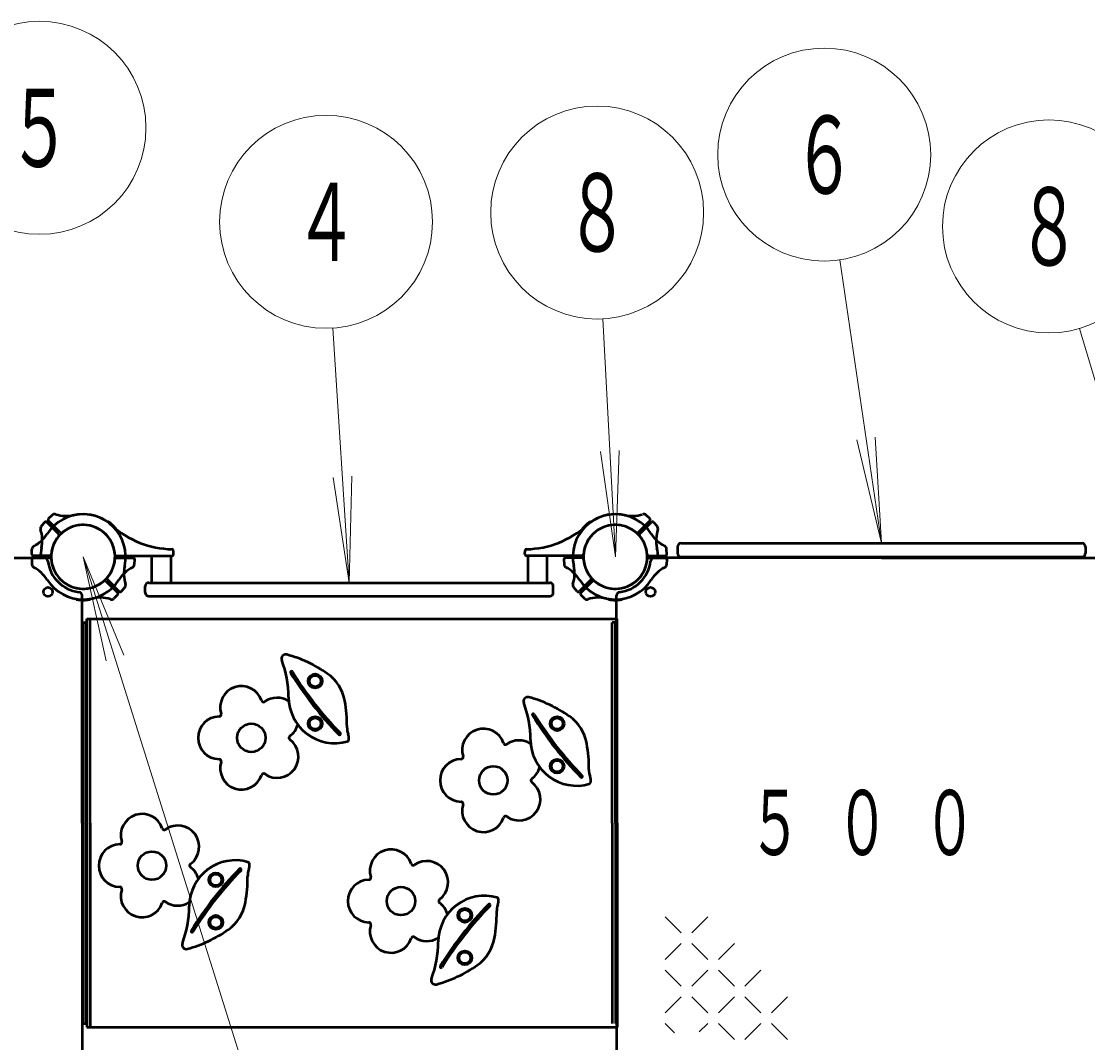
# Model space of a CAD drawing. Units: millimetres on the paper, scale 1:50. Extents: x -365 to 0, y -594 to 257.
# Drawn here: x -235.36 to -205.31, y 172.31 to 201.08 of the extents above; entities that cross this region are included whole.
import ezdxf
from ezdxf.enums import TextEntityAlignment as Align

# ---------------------------------------------------------------- set-up
doc = ezdxf.new("R2010")
doc.units = ezdxf.units.MM
doc.layers.add('LY_1', color=140, linetype='Continuous', lineweight=50)
doc.styles.add('ＭＳ ゴシック', font='')
doc.styles.get('ＭＳ ゴシック').set_extended_font_data('MS Gothic')

msp = doc.modelspace()

# ---------------------------------------------------------------- linework, layer by layer
at = {"layer": 'LY_1', "color": 7, "lineweight": 13}
for p, q in [((-212.293, 194.36), (-211.115, 186.376)), ((-218.97, 192.7), (-218.615, 185.996)), ((-226.576, 192.441), (-226.115, 185.266)), ((-205.538, 192.429), (-203.615, 185.996)), ((-211.115, 186.376), (-211.293, 189.371)), ((-211.115, 186.376), (-211.81, 189.294)), ((-218.615, 185.996), (-219.034, 188.967)), ((-218.615, 185.996), (-218.512, 188.994)), ((-226.115, 185.266), (-226.568, 188.232)), ((-226.115, 185.266), (-226.046, 188.265)), ((-233.615, 185.996), (-232.47, 183.223)), ((-233.615, 185.996), (-232.969, 183.066)), ((-226.899, 164.625), (-233.615, 185.996)), ((-216.763, 175.398), (-217.213, 175.848)), ((-216.013, 175.848), (-216.463, 175.398)), ((-216.763, 175.098), (-217.213, 174.648)), ((-216.013, 174.648), (-216.463, 175.098)), ((-215.263, 175.098), (-215.713, 174.648)), ((-216.763, 173.898), (-217.213, 174.348)), ((-216.013, 174.348), (-216.463, 173.898)), ((-215.263, 173.898), (-215.713, 174.348)), ((-214.513, 174.348), (-214.963, 173.898)), ((-216.763, 173.598), (-217.213, 173.148)), ((-216.013, 173.148), (-216.463, 173.598)), ((-215.263, 173.598), (-215.713, 173.148)), ((-214.513, 173.148), (-214.963, 173.598)), ((-213.763, 173.598), (-214.213, 173.148)), ((-216.946, 172.581), (-217.213, 172.848)), ((-216.013, 172.848), (-216.253, 172.609)), ((-215.263, 172.398), (-215.713, 172.848)), ((-214.513, 172.848), (-214.963, 172.398)), ((-213.763, 172.398), (-214.213, 172.848))]:
    msp.add_line(p, q, dxfattribs=at)
at = {"layer": 'LY_1'}
for p, q in [((-234.69, 186.97), (-234.797, 186.855)), ((-234.299, 186.638), (-234.633, 186.971)), ((-234.257, 186.68), (-234.59, 187.013)), ((-234.589, 187.071), (-234.474, 187.178)), ((-232.92, 186.974), (-232.918, 186.976)), ((-219.311, 186.974), (-219.313, 186.976)), ((-217.974, 186.68), (-217.641, 187.013)), ((-217.931, 186.638), (-217.598, 186.971)), ((-217.642, 187.071), (-217.757, 187.178)), ((-217.541, 186.97), (-217.433, 186.855)), ((-232.637, 186.691), (-232.635, 186.693)), ((-219.593, 186.691), (-219.596, 186.693)), ((-216.765, 186.376), (-205.465, 186.376)), ((-235.064, 186.067), (-235.059, 186.213)), ((-234.553, 186.026), (-235.024, 186.026)), ((-232.678, 186.026), (-231.106, 186.026)), ((-231.687, 186.026), (-231.687, 185.266)), ((-231.143, 186.026), (-231.143, 185.266)), ((-231.066, 186.068), (-231.072, 186.173)), ((-221.164, 186.068), (-221.159, 186.173)), ((-219.553, 186.026), (-221.124, 186.026)), ((-221.087, 186.026), (-221.087, 185.266)), ((-220.543, 186.026), (-220.543, 185.266)), ((-217.678, 186.026), (-217.207, 186.026)), ((-217.167, 186.067), (-217.172, 186.213)), ((-216.865, 186.276), (-216.865, 186.096)), ((-205.365, 186.276), (-205.365, 186.096)), ((-241.115, 185.966), (-234.708, 185.966)), ((-235.064, 185.925), (-235.058, 185.767)), ((-234.553, 185.966), (-235.024, 185.966)), ((-232.678, 185.966), (-232.207, 185.966)), ((-232.167, 185.925), (-232.172, 185.779)), ((-220.064, 185.925), (-220.059, 185.779)), ((-219.553, 185.966), (-220.024, 185.966)), ((-217.678, 185.966), (-217.207, 185.966)), ((-211.115, 185.966), (-217.523, 185.966)), ((-217.167, 185.925), (-217.172, 185.767)), ((-216.765, 185.996), (-205.465, 185.996)), ((-211.115, 185.966), (-204.708, 185.966)), ((-232.974, 185.312), (-232.641, 184.979)), ((-232.931, 185.354), (-232.598, 185.021)), ((-232.541, 185.022), (-232.441, 185.129)), ((-231.865, 184.986), (-231.865, 185.166)), ((-231.765, 185.266), (-220.465, 185.266)), ((-220.365, 184.986), (-220.365, 185.166)), ((-219.69, 185.022), (-219.789, 185.129)), ((-219.299, 185.354), (-219.633, 185.021)), ((-219.257, 185.312), (-219.59, 184.979)), ((-233.815, 184.813), (-233.815, 184.81)), ((-233.645, 178.496), (-233.645, 184.904)), ((-233.415, 184.813), (-233.415, 184.81)), ((-232.642, 184.921), (-232.748, 184.822)), ((-231.765, 184.886), (-220.465, 184.886)), ((-219.589, 184.921), (-219.483, 184.822)), ((-218.815, 184.813), (-218.815, 184.81)), ((-218.585, 178.496), (-218.585, 184.904)), ((-218.415, 184.813), (-218.415, 184.81)), ((-233.511, 178.496), (-233.511, 184.246)), ((-233.511, 184.246), (-218.566, 184.246)), ((-233.418, 178.496), (-233.418, 184.246)), ((-218.705, 184.246), (-218.615, 184.246)), ((-218.566, 178.496), (-218.566, 184.246)), ((-233.615, 184.146), (-233.525, 184.146)), ((-233.615, 178.496), (-233.615, 184.146)), ((-233.525, 178.496), (-233.525, 184.146)), ((-218.615, 184.146), (-218.705, 184.146)), ((-218.705, 178.496), (-218.705, 184.146)), ((-218.615, 178.496), (-218.615, 184.146)), ((-233.645, 178.496), (-233.645, 172.088)), ((-233.615, 178.496), (-233.615, 172.846)), ((-233.525, 178.496), (-233.525, 172.846)), ((-233.511, 178.496), (-233.511, 172.746)), ((-233.418, 178.496), (-233.418, 172.746)), ((-218.705, 178.496), (-218.705, 172.846)), ((-218.615, 178.496), (-218.615, 172.846)), ((-218.585, 178.496), (-218.585, 172.088)), ((-218.566, 178.496), (-218.566, 172.746)), ((-233.615, 172.846), (-233.525, 172.846)), ((-233.511, 172.746), (-218.566, 172.746)), ((-218.705, 172.746), (-218.615, 172.746))]:
    msp.add_line(p, q, dxfattribs=at)
at = {"layer": 'LY_1', "color": 7, "lineweight": 13}
for centre in [(-234.843, 198.083), (-212.73, 197.328), (-219.129, 195.696), (-226.768, 195.434), (-206.397, 195.304)]:
    msp.add_circle(centre, 3, dxfattribs=at)
at = {"layer": 'LY_1'}
for centre, radius in [((-234.605, 185.006), 0.13), ((-217.625, 185.006), 0.13), ((-227.075, 182.496), 0.2), ((-227.075, 182.496), 0.16), ((-228.875, 180.896), 0.4), ((-227.075, 181.296), 0.2), ((-227.075, 181.296), 0.16), ((-220.257, 181.296), 0.2), ((-220.257, 181.296), 0.16), ((-222.057, 179.696), 0.4), ((-220.257, 180.096), 0.2), ((-220.257, 180.096), 0.16), ((-231.675, 177.296), 0.4), ((-229.875, 176.896), 0.2), ((-229.875, 176.896), 0.16), ((-224.657, 176.296), 0.4), ((-222.857, 175.896), 0.2), ((-229.875, 175.696), 0.2), ((-229.875, 175.696), 0.16), ((-222.857, 175.896), 0.16), ((-222.857, 174.696), 0.2), ((-222.857, 174.696), 0.16)]:
    msp.add_circle(centre, radius, dxfattribs=at)
for centre, radius, start, end in [((-234.661, 186.942), 0.04, 45, 137), ((-233.615, 185.996), 1.2, 90, 147.2728), ((-234.562, 187.041), 0.04, 133, 225), ((-234.414, 187.097), 0.1, 72.4588, 133), ((-234.083, 188.146), 1, 252.4588, 282.2728), ((-233.615, 185.996), 1.2, 45, 102.2728), ((-233.615, 185.996), 1.2, 47.7828, 90), ((-232.904, 186.962), 0.02, 53.6269, 135), ((-233.615, 185.996), 1.22, 45, 53.6269), ((-218.615, 185.996), 1.22, 126.3731, 135), ((-218.615, 185.996), 1.2, 77.7272, 135), ((-218.615, 185.996), 1.2, 90, 132.2172), ((-219.327, 186.962), 0.02, 45, 126.3731), ((-218.615, 185.996), 1.2, 32.7272, 90), ((-218.148, 188.146), 1, 257.7272, 287.5412), ((-217.816, 187.097), 0.1, 47, 107.5412), ((-217.669, 187.041), 0.04, 315, 47), ((-217.57, 186.942), 0.04, 43, 135), ((-235.466, 187.185), 1, 297.4588, 327.2728), ((-234.716, 186.795), 0.1, 137, 197.5412), ((-235.765, 186.464), 1, 347.7272, 17.5412), ((-233.615, 185.996), 0.9, 90, 175.7293), ((-234.328, 186.609), 0.04, 319.2707, 45), ((-234.229, 186.708), 0.04, 225, 310.7293), ((-233.615, 185.996), 0.9, 45, 130.7293), ((-233.615, 185.996), 0.9, 4.2707, 90), ((-233.615, 185.996), 0.9, 319.2707, 45), ((-231.062, 188.81), 2.6, 227.7828, 268.9158), ((-233.615, 185.996), 1.2, 347.7272, 45), ((-233.615, 185.996), 1.22, 36.3731, 45), ((-232.649, 186.708), 0.02, 315, 36.3731), ((-221.169, 188.81), 2.6, 271.0842, 312.2172), ((-218.615, 185.996), 1.2, 135, 192.2728), ((-219.582, 186.708), 0.02, 143.6269, 225), ((-218.615, 185.996), 1.22, 135, 143.6269), ((-218.615, 185.996), 0.9, 135, 220.7293), ((-218.615, 185.996), 0.9, 90, 175.7293), ((-218.615, 185.996), 0.9, 49.2707, 135), ((-218.615, 185.996), 0.9, 4.2707, 90), ((-218.002, 186.708), 0.04, 229.2707, 315), ((-217.903, 186.609), 0.04, 135, 220.7293), ((-216.765, 187.185), 1, 212.7272, 242.5412), ((-216.466, 186.464), 1, 162.4588, 192.2728), ((-217.514, 186.795), 0.1, 342.4588, 43), ((-233.615, 185.996), 0.9, 139.2707, 225), ((-218.615, 185.996), 0.9, 315, 40.7293), ((-216.765, 186.276), 0.1, 90, 180), ((-205.465, 186.276), 0.1, 0, 90), ((-235.024, 186.066), 0.04, 178, 270), ((-234.959, 186.209), 0.1, 117.4588, 178), ((-234.959, 186.209), 0.1, 117.4588, 178), ((-233.615, 185.996), 1.2, 167.7272, 181.4325), ((-234.553, 186.066), 0.04, 270, 355.7293), ((-232.678, 186.066), 0.04, 184.2707, 270), ((-231.112, 186.171), 0.04, 3, 88.9159), ((-231.106, 186.066), 0.04, 270, 3), ((-221.124, 186.066), 0.04, 177, 270), ((-221.119, 186.171), 0.04, 91.0841, 177), ((-219.553, 186.066), 0.04, 270, 355.7293), ((-217.678, 186.066), 0.04, 184.2707, 270), ((-218.615, 185.996), 1.2, 358.5675, 12.2728), ((-217.272, 186.209), 0.1, 2, 62.5412), ((-217.272, 186.209), 0.1, 2, 62.5412), ((-217.207, 186.066), 0.04, 270, 2), ((-216.765, 186.096), 0.1, 180, 270), ((-205.465, 186.096), 0.1, 270, 0), ((-235.024, 185.926), 0.04, 90, 182), ((-234.959, 185.783), 0.1, 182, 242.5412), ((-234.708, 185.866), 0.1, 6.7872, 90), ((-233.615, 185.996), 1, 186.7872, 263.2128), ((-234.553, 185.926), 0.04, 4.2707, 90), ((-233.615, 185.996), 0.9, 184.2707, 270), ((-233.615, 185.996), 0.9, 270, 355.7293), ((-232.678, 185.926), 0.04, 90, 175.7293), ((-231.466, 185.528), 1, 167.7272, 197.5412), ((-232.272, 185.783), 0.1, 297.4588, 358), ((-232.207, 185.926), 0.04, 358, 90), ((-220.024, 185.926), 0.04, 90, 182), ((-219.959, 185.783), 0.1, 182, 242.5412), ((-220.765, 185.528), 1, 342.4588, 12.2728), ((-219.553, 185.926), 0.04, 4.2707, 90), ((-218.615, 185.996), 0.9, 184.2707, 270), ((-218.615, 185.996), 0.9, 270, 355.7293), ((-218.615, 185.996), 1, 276.7872, 353.2128), ((-217.678, 185.926), 0.04, 90, 175.7293), ((-217.523, 185.866), 0.1, 90, 173.2128), ((-217.272, 185.783), 0.1, 297.4588, 358), ((-217.207, 185.926), 0.04, 358, 90), ((-235.466, 184.807), 1, 32.7272, 62.5412), ((-231.765, 184.807), 1, 117.4588, 147.2728), ((-220.466, 184.807), 1, 32.7272, 62.5412), ((-216.765, 184.807), 1, 117.4588, 147.2728), ((-233.615, 185.996), 1.2, 212.7272, 270), ((-233.615, 185.996), 0.9, 225, 310.7293), ((-233.615, 185.996), 1.2, 270, 327.2728), ((-233.002, 185.284), 0.04, 45, 130.7293), ((-232.903, 185.383), 0.04, 139.2707, 225), ((-232.514, 185.197), 0.1, 317, 17.5412), ((-231.765, 185.166), 0.1, 90, 180), ((-220.465, 185.166), 0.1, 0, 90), ((-219.716, 185.197), 0.1, 162.4588, 223), ((-218.615, 185.996), 1.2, 212.7272, 270), ((-219.328, 185.383), 0.04, 315, 40.7293), ((-219.229, 185.284), 0.04, 49.2707, 135), ((-218.615, 185.996), 0.9, 229.2707, 315), ((-218.615, 185.996), 1.2, 270, 327.2728), ((-233.795, 184.81), 0.02, 180, 261.3731), ((-233.745, 184.904), 0.1, 0, 83.2128), ((-233.615, 185.996), 1.2, 268.5675, 282.2728), ((-233.435, 184.81), 0.02, 278.6269, 0), ((-233.148, 183.846), 1, 72.4588, 102.2728), ((-232.816, 184.895), 0.1, 252.4588, 313), ((-232.669, 184.95), 0.04, 313, 45), ((-232.57, 185.049), 0.04, 225, 317), ((-231.765, 184.986), 0.1, 180, 270), ((-220.465, 184.986), 0.1, 270, 0), ((-219.661, 185.049), 0.04, 223, 315), ((-219.562, 184.95), 0.04, 135, 227), ((-219.414, 184.895), 0.1, 227, 287.5412), ((-219.083, 183.846), 1, 77.7272, 107.5412), ((-218.615, 185.996), 1.2, 257.7272, 271.4325), ((-218.795, 184.81), 0.02, 180, 261.3731), ((-218.485, 184.904), 0.1, 96.7872, 180), ((-218.435, 184.81), 0.02, 278.6269, 0), ((-233.615, 185.996), 1.22, 261.3731, 270), ((-233.615, 185.996), 1.22, 270, 278.6269), ((-218.615, 185.996), 1.22, 261.3731, 270), ((-218.615, 185.996), 1.22, 270, 278.6269), ((-227.908, 183.128), 0.117, 75.0158, 200.6365), ((-230.825, 182.03), 3, 0.2152, 20.6365), ((-228.808, 179.764), 3.6, 54.7164, 75.0158), ((-227.744, 182.742), 0.03, 31.7424, 211.7424), ((-219.24, 188.003), 10.03, 211.7424, 224.3854), ((-219.24, 188.003), 9.97, 211.7424, 224.3854), ((-227.422, 181.723), 1.2, 10.124, 54.7164), ((-229.153, 181.752), 0.6, 18.724, 197.276), ((-228.528, 181.964), 0.06, 198.724, 305.276), ((-228.147, 181.425), 0.6, 56.9457, 125.276), ((-226.525, 182.046), 1.3, 180.2152, 285.8756), ((-230.178, 181.231), 4, 359.5898, 10.124), ((-221.09, 181.928), 0.117, 75.0158, 200.6365), ((-224.007, 180.83), 3, 0.2152, 20.6365), ((-221.99, 178.564), 3.6, 54.7164, 75.0158), ((-229.784, 181.556), 0.06, 270.724, 17.276), ((-220.927, 181.542), 0.03, 31.7424, 211.7424), ((-212.422, 186.803), 10.03, 211.7424, 224.3854), ((-212.422, 186.803), 9.97, 211.7424, 224.3854), ((-229.775, 180.896), 0.6, 90.724, 269.276), ((-228.147, 181.425), 0.6, 306.724, 344.9564), ((-225.579, 181.198), 0.6, 179.5898, 198.7742), ((-220.604, 180.523), 1.2, 10.124, 54.7164), ((-227.753, 180.896), 0.06, 126.724, 233.276), ((-226.387, 181.009), 0.03, 224.3854, 44.3854), ((-226.525, 180.877), 0.4, 356.0711, 18.7742), ((-222.335, 180.552), 0.6, 18.724, 197.276), ((-228.147, 180.367), 0.6, 234.724, 53.276), ((-226.186, 180.853), 0.06, 285.8756, 356.0711), ((-221.71, 180.764), 0.06, 198.724, 305.276), ((-221.329, 180.225), 0.6, 56.9457, 125.276), ((-219.707, 180.846), 1.3, 180.2152, 285.8756), ((-223.36, 180.031), 4, 359.5898, 10.124), ((-222.966, 180.356), 0.06, 270.724, 17.276), ((-229.784, 180.236), 0.06, 342.724, 89.276), ((-229.153, 180.04), 0.6, 162.724, 341.276), ((-222.957, 179.696), 0.6, 90.724, 269.276), ((-221.329, 180.225), 0.6, 306.724, 344.9564), ((-218.761, 179.998), 0.6, 179.5898, 198.7742), ((-228.528, 179.828), 0.06, 54.724, 161.276), ((-220.935, 179.696), 0.06, 126.724, 233.276), ((-219.569, 179.809), 0.03, 224.3854, 44.3854), ((-219.707, 179.677), 0.4, 356.0711, 18.7742), ((-221.329, 179.167), 0.6, 234.724, 53.276), ((-219.368, 179.653), 0.06, 285.8756, 356.0711), ((-222.966, 179.036), 0.06, 342.724, 89.276), ((-222.335, 178.84), 0.6, 162.724, 341.276), ((-231.953, 178.152), 0.6, 18.724, 197.276), ((-221.71, 178.628), 0.06, 54.724, 161.276), ((-231.328, 178.364), 0.06, 198.724, 305.276), ((-230.947, 177.825), 0.6, 306.724, 125.276), ((-232.584, 177.956), 0.06, 270.724, 17.276), ((-232.575, 177.296), 0.6, 90.724, 269.276), ((-224.935, 177.152), 0.6, 18.724, 197.276), ((-229.325, 176.146), 1.3, 74.1244, 179.7848), ((-230.553, 177.296), 0.06, 126.724, 233.276), ((-228.986, 177.339), 0.06, 3.9289, 74.1244), ((-229.325, 177.315), 0.4, 341.2258, 3.9289), ((-224.31, 177.364), 0.06, 198.724, 305.276), ((-223.929, 176.825), 0.6, 306.724, 125.276), ((-230.947, 176.767), 0.6, 15.0436, 53.276), ((-222.04, 170.188), 10.03, 135.6146, 148.2576), ((-222.04, 170.188), 9.97, 135.6146, 148.2576), ((-229.187, 177.183), 0.03, 315.6146, 135.6146), ((-228.379, 176.994), 0.6, 161.2258, 180.4102), ((-232.584, 176.636), 0.06, 342.724, 89.276), ((-232.978, 176.961), 4, 349.876, 0.4102), ((-225.557, 176.296), 0.6, 90.724, 269.276), ((-225.566, 176.956), 0.06, 270.724, 17.276), ((-231.953, 176.44), 0.6, 162.724, 341.276), ((-222.307, 175.146), 1.3, 74.1244, 179.7848), ((-221.968, 176.339), 0.06, 3.9289, 74.1244), ((-231.328, 176.228), 0.06, 54.724, 161.276), ((-230.947, 176.767), 0.6, 234.724, 303.0543), ((-233.625, 176.162), 3, 339.3635, 359.7848), ((-230.222, 176.468), 1.2, 305.2836, 349.876), ((-223.535, 176.296), 0.06, 126.724, 233.276), ((-223.929, 175.767), 0.6, 15.0436, 53.276), ((-215.022, 169.188), 10.03, 135.6146, 148.2576), ((-215.022, 169.188), 9.97, 135.6146, 148.2576), ((-222.169, 176.183), 0.03, 315.6146, 135.6146), ((-221.361, 175.994), 0.6, 161.2258, 180.4102), ((-222.307, 176.315), 0.4, 341.2258, 3.9289), ((-225.96, 175.961), 4, 349.876, 0.4102), ((-225.566, 175.636), 0.06, 342.724, 89.276), ((-224.935, 175.44), 0.6, 162.724, 341.276), ((-231.608, 178.428), 3.6, 284.9842, 305.2836), ((-230.544, 175.449), 0.03, 148.2576, 328.2576), ((-224.31, 175.228), 0.06, 54.724, 161.276), ((-223.929, 175.767), 0.6, 234.724, 303.0543), ((-223.204, 175.468), 1.2, 305.2836, 349.876), ((-230.708, 175.063), 0.117, 159.3635, 284.9842), ((-226.607, 175.162), 3, 339.3635, 359.7848), ((-224.59, 177.428), 3.6, 284.9842, 305.2836), ((-223.527, 174.449), 0.03, 148.2576, 328.2576), ((-223.69, 174.063), 0.117, 159.3635, 284.9842)]:
    msp.add_arc(centre, radius, start, end, dxfattribs=at)

# ---------------------------------------------------------------- texts
at = {"layer": 'LY_1', "color": 7, "style": 'ＭＳ ゴシック', "width": 0.6}
for s, p in [('５', (-234.843, 198.083)), ('６', (-212.73, 197.328)), ('８', (-219.129, 195.696)), ('４', (-226.768, 195.434)), ('８', (-206.397, 195.304))]:
    msp.add_text(s, height=2.199, dxfattribs=at).set_placement(p, align=Align.MIDDLE_CENTER)
at = {"layer": 'LY_1', "color": 7, "insert": (-214.865, 178.496), "char_height": 1.833, "attachment_point": 4, "style": 'ＭＳ ゴシック'}
msp.add_mtext('\\T1.64;\\W0.6;５００', dxfattribs=at)

doc.saveas('drawing.dxf')
